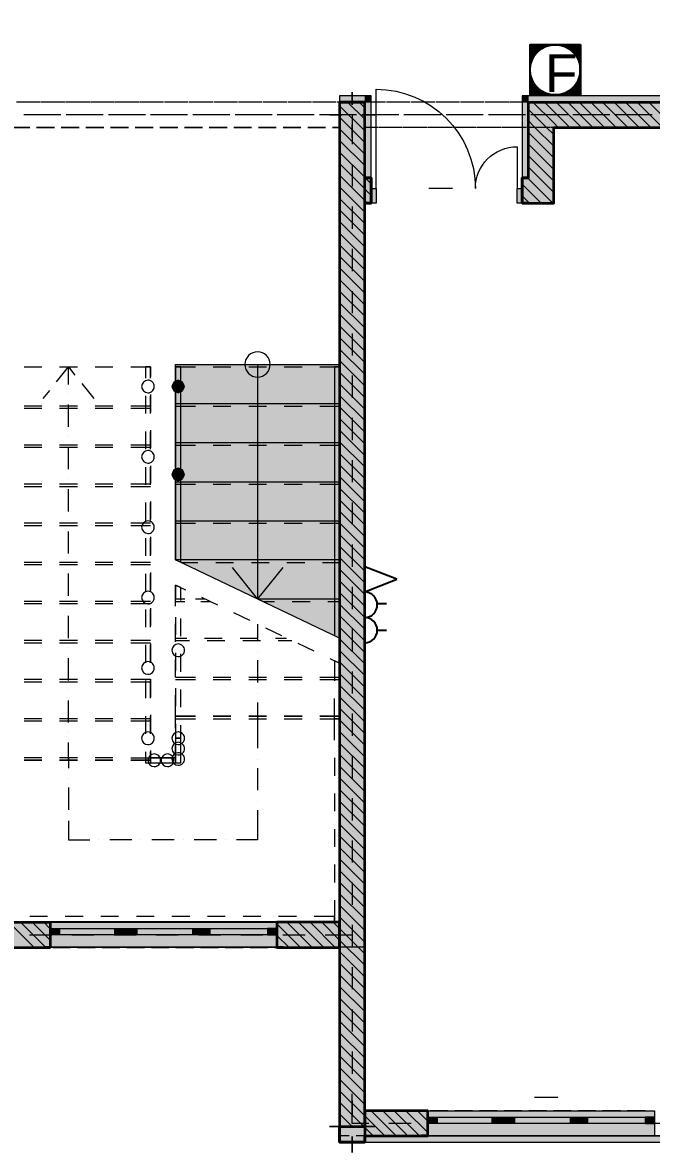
# Model space of a CAD drawing. Header units: inches. Extents: x 206002 to 410047, y 60394 to 83306.
# Drawn here: x 352802 to 357805, y 63735 to 72720 of the extents above; entities that cross this region are included whole.
import ezdxf

# ---------------------------------------------------------------- set-up
doc = ezdxf.new("R2010")
doc.units = ezdxf.units.IN
doc.header["$MEASUREMENT"] = 0
for name, color, linetype in [('LIGHTING', 1, 'Continuous'), ('PDF_Annotation - Text', 7, 'Continuous'), ('PDF_Structural - Bearing', 7, 'Continuous'), ('PDF_Structural - Combined', 7, 'Continuous')]:
    doc.layers.add(name, color=color, linetype=linetype)
doc.styles.get("Standard").update_dxf_attribs({"font": 'arial.ttf'})

msp = doc.modelspace()

# ---------------------------------------------------------------- hatches: boundary and pattern name
at = {"layer": 'LIGHTING'}
h = msp.add_hatch(dxfattribs=at)
h.set_pattern_fill('ANSI31', color=1)
h.set_pattern_definition([(45, (-234, -24.5), (-0.08838834765, 0.08838834765), [])])
h.paths.add_polyline_path([(356840.5, 72545), (356840.5, 72368.9, -0.378758), (357039, 72544.5)])
h.paths.add_polyline_path([(356840.5, 72145), (357024.9, 72145, -0.358673), (356840.5, 72320.1)])
h.paths.add_polyline_path([(357240.5, 72545), (357039, 72544.5, -0.414214), (357239, 72344.5)])
h.paths.add_polyline_path([(357239, 72344.5, -0.393647), (357053.1, 72145), (357240.5, 72145)])
at = {"layer": 'PDF_Structural - Bearing', "true_color": 0xffffff, "transparency": 33554559}
msp.add_hatch(color=7, dxfattribs=at).paths.add_polyline_path([(355323.1, 63940.3), (355523.7, 63940.3), (355523.7, 63865.4), (355523.7, 63815), (355323.1, 63815)])
msp.add_hatch(color=7, dxfattribs=at).paths.add_polyline_path([(355323.1, 63940.3), (355523.7, 63940.3), (355523.7, 63865.4), (355523.7, 63815), (355323.1, 63815)])
at = {"layer": 'PDF_Structural - Combined', "true_color": 0xffffff, "transparency": 33554559}
for points in [[(354039.7, 69776), (354075.2, 69790.7), (354089.9, 69826.1), (354075.2, 69861.6), (354039.7, 69876.2), (354004.4, 69861.6), (353989.6, 69826.1), (354004.4, 69790.7)], [(354039.7, 69076.6), (354075.2, 69091.4), (354089.9, 69126.8), (354075.2, 69162.2), (354039.7, 69176.9), (354004.4, 69162.2), (353989.6, 69126.8), (354004.4, 69091.4)]]:
    msp.add_hatch(color=7, dxfattribs=at).paths.add_polyline_path(points)

# ---------------------------------------------------------------- linework, layer by layer
at = {"layer": 'LIGHTING'}
for p, q in [((356840.5, 72545), (357240.5, 72545)), ((356840.5, 72145), (356840.5, 72545)), ((357240.5, 72545), (357240.5, 72145)), ((357240.5, 72145), (356840.5, 72145)), ((355779, 68293.5), (355524.5, 68392.6)), ((355524.5, 68192.6), (355524.5, 68392.6)), ((355524.5, 68192.6), (355779, 68293.5)), ((355523.7, 67788), (355523.7, 68192.3)), ((355623.4, 68099.3), (355696.8, 68099.3)), ((355623.6, 67889.1), (355696.8, 67889.1))]:
    msp.add_line(p, q, dxfattribs=at)
msp.add_circle((357039, 72344.5), 200, dxfattribs=at)
for centre, radius, start, end in [((355521.5, 68090.1), 102.2, 271.22338, 88.77662), ((355523.7, 67888), 100, 270, 90)]:
    msp.add_arc(centre, radius, start, end, dxfattribs=at)
at = {"layer": 'PDF_Annotation - Text', "lineweight": 9}
for points in [[(356034.8, 71403.3), (356221.9, 71403.3)], [(356873.3, 64174.6), (357060.4, 64174.6)]]:
    msp.add_lwpolyline(points, dxfattribs=at)
at = {"layer": 'PDF_Structural - Bearing', "lineweight": 18}
for points in [[(409967, 74292.9), (379486.7, 74292.9), (379486.7, 81254.4), (376478.8, 81254.4), (376478.8, 74292.9), (345998.6, 74292.9), (345998.6, 65369.4), (355523.7, 65369.4), (355523.7, 63865.4), (400642.4, 63865.4), (400642.4, 65369.4), (409967, 65369.4)], [(356827.1, 72137.2), (356777, 72137.2), (356777, 71485.5), (356827.1, 71485.5), (356827.1, 72087), (364346.9, 72087), (364246.6, 72087), (364246.6, 72137.2), (364547.4, 72137.2)], [(352717.7, 71886.5), (352859.1, 71886.5)], [(352913.8, 71886.5), (353055.4, 71886.5)], [(353110, 71886.5), (353251.5, 71886.5)], [(353306.1, 71886.5), (353447.6, 71886.5)], [(353502.2, 71886.5), (353643.7, 71886.5)], [(353698.3, 71886.5), (353839.8, 71886.5)], [(353894.5, 71886.5), (354035.9, 71886.5)], [(354090.6, 71886.5), (354232.1, 71886.5)], [(354286.7, 71886.5), (354428.2, 71886.5)], [(354482.8, 71886.5), (354624.3, 71886.5)], [(354678.9, 71886.5), (354820.5, 71886.5)], [(354875.1, 71886.5), (355016.6, 71886.5)], [(355071.3, 71886.5), (355212.7, 71886.5)], [(355267.4, 71886.5), (355323.1, 71886.5)]]:
    msp.add_lwpolyline(points, close=True, dxfattribs=at)
at = {"layer": 'PDF_Structural - Bearing', "lineweight": 0}
for points in [[(355423.4, 72167.3), (355423.4, 72067)], [(355523.7, 72087), (355523.7, 72087), (355323.1, 72087), (355323.1, 72087)], [(355523.7, 72087), (355523.7, 72087), (355323.1, 72087), (355323.1, 72087)], [(355242.9, 71986.8), (355343.2, 71986.8)], [(355603.9, 71986.8), (355503.6, 71986.8)], [(355423.4, 71806.3), (355423.4, 71906.6)], [(355423.4, 64145.8), (355423.4, 64020.5)], [(355242.9, 63940.3), (355343.2, 63940.3)], [(355603.9, 63940.3), (355503.6, 63940.3)], [(355423.4, 63734.8), (355423.4, 63860.1)]]:
    msp.add_lwpolyline(points, close=True, dxfattribs=at)
at = {"layer": 'PDF_Structural - Bearing', "lineweight": 18}
msp.add_lwpolyline([(355613.9, 71400.2), (355613.9, 72190.3, -0.414213), (356404, 71400.2, -0.414194), (356736.8, 71733.1), (356736.8, 71400.2)], format="xyb", dxfattribs=at)
for points in [[(352895.8, 72087), (352754.4, 72087)], [(352943.8, 72087), (352802.3, 72087)], [(353091.9, 72087), (352950.5, 72087)], [(353139.9, 72087), (352998.4, 72087)], [(353288.1, 72087), (353146.6, 72087)], [(353336, 72087), (353194.5, 72087)], [(353484.2, 72087), (353342.7, 72087)], [(353532.1, 72087), (353390.6, 72087)], [(353680.3, 72087), (353538.8, 72087)], [(353728.2, 72087), (353586.8, 72087)], [(353876.4, 72087), (353734.9, 72087)], [(353924.3, 72087), (353782.9, 72087)], [(354072.5, 72087), (353931.1, 72087)], [(354120.5, 72087), (353979, 72087)], [(354268.7, 72087), (354127.2, 72087)], [(354316.7, 72087), (354175.1, 72087)], [(354464.9, 72087), (354323.4, 72087)], [(354512.8, 72087), (354371.3, 72087)], [(354661, 72087), (354519.5, 72087)], [(354708.9, 72087), (354567.4, 72087)], [(354857.1, 72087), (354715.6, 72087)], [(354905, 72087), (354763.5, 72087)], [(355053.2, 72087), (354911.7, 72087)], [(355101.1, 72087), (354959.7, 72087)], [(355249.3, 72087), (355107.9, 72087)], [(355297.3, 72087), (355155.8, 72087)], [(355445.4, 72087), (355304, 72087)], [(355573.8, 71485.5), (355573.8, 72137.2), (355523.7, 72137.2), (355323.1, 72137.2), (355323.1, 72087)], [(355493.4, 72087), (355351.9, 72087)], [(355641.6, 72087), (355500.1, 72087)], [(400642.4, 63951.2), (400642.4, 63865.4), (355523.7, 63865.4), (355523.7, 63815.3), (400692.6, 63815.3), (400692.6, 63865.4), (400692.6, 65319.2), (403650.4, 65319.2), (403700.5, 65319.2), (403700.5, 72087), (403650.4, 72087), (403650.4, 65369.4), (400692.6, 65369.4), (400642.4, 65369.4), (400642.4, 63865.4), (400564.8, 63865.4)], [(355689.5, 72087), (355548, 72087)], [(355837.7, 72087), (355696.2, 72087)], [(355885.6, 72087), (355744.1, 72087)], [(356033.9, 72087), (355892.3, 72087)], [(356081.8, 72087), (355940.2, 72087)], [(356230, 72087), (356088.5, 72087)], [(356277.9, 72087), (356136.5, 72087)], [(356426.1, 72087), (356284.7, 72087)], [(356474.1, 72087), (356332.6, 72087)], [(356622.2, 72087), (356480.8, 72087)], [(356670.2, 72087), (356528.7, 72087)], [(356818.4, 72087), (356676.9, 72087)], [(356866.3, 72087), (356724.8, 72087)], [(357014.5, 72087), (356873, 72087)], [(357062.4, 72087), (356920.9, 72087)], [(357210.6, 72087), (357069.1, 72087)], [(357258.5, 72087), (357117, 72087)], [(357406.7, 72087), (357265.2, 72087)], [(357454.6, 72087), (357313.2, 72087)], [(357602.8, 72087), (357461.4, 72087)], [(357650.8, 72087), (357509.3, 72087)], [(357799, 72087), (357657.5, 72087)], [(357847, 72087), (357705.4, 72087)], [(355323.1, 71886.5), (355323.1, 71793.1)], [(355628.8, 71886.5), (355523.7, 71886.5), (355523.7, 71485.5)], [(355578.7, 71886.5), (355523.7, 71886.5), (355523.7, 71828.1)], [(355774.8, 71886.5), (355633.3, 71886.5)], [(355824.9, 71886.5), (355683.5, 71886.5)], [(355971, 71886.5), (355829.5, 71886.5)], [(356021.2, 71886.5), (355879.6, 71886.5)], [(356167.1, 71886.5), (356025.7, 71886.5)], [(356217.3, 71886.5), (356075.8, 71886.5)], [(356363.3, 71886.5), (356221.8, 71886.5)], [(356413.4, 71886.5), (356271.9, 71886.5)], [(356559.4, 71886.5), (356417.9, 71886.5)], [(356609.5, 71886.5), (356468, 71886.5)], [(356755.5, 71886.5), (356614, 71886.5)], [(356805.6, 71886.5), (356664.2, 71886.5)], [(356951.6, 71886.5), (356810.1, 71886.5)], [(357001.7, 71886.5), (356860.3, 71886.5)], [(357147.7, 71886.5), (357006.3, 71886.5)], [(357197.9, 71886.5), (357056.4, 71886.5)], [(357343.8, 71886.5), (357202.4, 71886.5)], [(357394, 71886.5), (357252.5, 71886.5)], [(357540, 71886.5), (357398.5, 71886.5)], [(357590.1, 71886.5), (357448.6, 71886.5)], [(357736.2, 71886.5), (357594.6, 71886.5)], [(357786.3, 71886.5), (357644.7, 71886.5)], [(357932.3, 71886.5), (357790.8, 71886.5)], [(355323.1, 71738.4), (355323.1, 71596.9)], [(355523.7, 71773.4), (355523.7, 71631.9)], [(355323.1, 71542.2), (355323.1, 71400.7)], [(355523.7, 71577.3), (355523.7, 71435.8)], [(355323.1, 71346.1), (355323.1, 71204.6)], [(355523.7, 71381.2), (355523.7, 71239.7)], [(355523.7, 71185.1), (355523.7, 71043.6)], [(355323.1, 71150), (355323.1, 71008.5)], [(355523.7, 70989), (355523.7, 70847.4)], [(355323.1, 70953.9), (355323.1, 70812.4)], [(355323.1, 70757.7), (355323.1, 70616.3)], [(355523.7, 70792.7), (355523.7, 70651.3)], [(355323.1, 70561.6), (355323.1, 70420.2)], [(355523.7, 70596.6), (355523.7, 70455.1)], [(355323.1, 70365.5), (355323.1, 70224)], [(355523.7, 70400.5), (355523.7, 70259)], [(355523.7, 70204.4), (355523.7, 70062.9)], [(355323.1, 70169.4), (355323.1, 70027.9)], [(355523.7, 70008.3), (355523.7, 69866.8)], [(355323.1, 69973.3), (355323.1, 69831.7)], [(355323.1, 69777.1), (355323.1, 69635.6)], [(355523.7, 69812.2), (355523.7, 69670.7)], [(355323.1, 69580.9), (355323.1, 69439.5)], [(355523.7, 69616), (355523.7, 69474.6)], [(355323.1, 69384.8), (355323.1, 69243.4)], [(355523.7, 69419.9), (355523.7, 69278.5)], [(355323.1, 69188.7), (355323.1, 69047.2)], [(355523.7, 69223.8), (355523.7, 69082.2)], [(355523.7, 69027.6), (355523.7, 68886.1)], [(355323.1, 68992.6), (355323.1, 68851.1)], [(355523.7, 68831.5), (355523.7, 68690)], [(355323.1, 68796.5), (355323.1, 68655)], [(355323.1, 68600.4), (355323.1, 68458.9)], [(355523.7, 68635.4), (355523.7, 68493.9)], [(355323.1, 68404.2), (355323.1, 68262.8)], [(355523.7, 68439.2), (355523.7, 68297.8)], [(355323.1, 68208.1), (355323.1, 68066.6)], [(355523.7, 68243.1), (355523.7, 68101.7)], [(355523.7, 68047), (355523.7, 67905.5)], [(355323.1, 68011.9), (355323.1, 67870.4)], [(355523.7, 67850.9), (355523.7, 67709.4)], [(355323.1, 67815.8), (355323.1, 67674.3)], [(355323.1, 67619.7), (355323.1, 67478.2)], [(355523.7, 67654.8), (355523.7, 67513.3)], [(355323.1, 67423.6), (355323.1, 67282.1)], [(355523.7, 67458.7), (355523.7, 67317.1)], [(355323.1, 67227.5), (355323.1, 67086)], [(355523.7, 67262.4), (355523.7, 67121)], [(355523.7, 67066.3), (355523.7, 66924.9)], [(355323.1, 67031.3), (355323.1, 66889.9)], [(355523.7, 66870.2), (355523.7, 66728.7)], [(355323.1, 66835.2), (355323.1, 66693.7)], [(355523.7, 66674.1), (355523.7, 66532.6)], [(355323.1, 66639.1), (355323.1, 66497.6)], [(355323.1, 66443), (355323.1, 66301.4)], [(355523.7, 66478), (355523.7, 66336.5)], [(355323.1, 66246.8), (355323.1, 66105.3)], [(355523.7, 66281.9), (355523.7, 66140.4)], [(355323.1, 66050.7), (355323.1, 65909.2)], [(355523.7, 66085.7), (355523.7, 65944.3)], [(355523.7, 65889.6), (355523.7, 65748.2)], [(355323.1, 65854.5), (355323.1, 65713.1)], [(355523.7, 65693.5), (355523.7, 65551.9)], [(355201.3, 65564.9), (355323.1, 65564.9), (355323.1, 65658.4)], [(352847.8, 65564.9), (352989.3, 65564.9)], [(353043.9, 65564.9), (353185.4, 65564.9)], [(353240, 65564.9), (353381.5, 65564.9)], [(353436.2, 65564.9), (353577.7, 65564.9)], [(353632.4, 65564.9), (353773.8, 65564.9)], [(353828.5, 65564.9), (353970, 65564.9)], [(354024.6, 65564.9), (354166.1, 65564.9)], [(354220.7, 65564.9), (354362.2, 65564.9)], [(354416.8, 65564.9), (354558.3, 65564.9)], [(354613, 65564.9), (354754.4, 65564.9)], [(354809.1, 65564.9), (354950.5, 65564.9)], [(355005.2, 65564.9), (355146.7, 65564.9)], [(355523.7, 65497.3), (355523.7, 65355.8)], [(352845.6, 65364.3), (352987.1, 65364.3)], [(353041.7, 65364.3), (353183.2, 65364.3)], [(353237.8, 65364.3), (353379.4, 65364.3)], [(353434.1, 65364.3), (353575.5, 65364.3)], [(353630.2, 65364.3), (353771.6, 65364.3)], [(353826.3, 65364.3), (353967.8, 65364.3)], [(354022.4, 65364.3), (354163.9, 65364.3)], [(354218.5, 65364.3), (354360, 65364.3)], [(354414.6, 65364.3), (354556.1, 65364.3)], [(354610.7, 65364.3), (354752.2, 65364.3)], [(354806.9, 65364.3), (354948.3, 65364.3)], [(355003, 65364.3), (355144.6, 65364.3)], [(355199.2, 65364.3), (355323.1, 65364.3), (355323.1, 65328.7)], [(355323.1, 65274), (355323.1, 65132.5)], [(355523.7, 65301.2), (355523.7, 65159.7)], [(355323.1, 65077.9), (355323.1, 64936.4)], [(355523.7, 65105.1), (355523.7, 64963.6)], [(355323.1, 64881.8), (355323.1, 64740.3)], [(355523.7, 64908.9), (355523.7, 64767.5)], [(355523.7, 64712.8), (355523.7, 64571.4)], [(355323.1, 64685.7), (355323.1, 64544.2)], [(355523.7, 64516.7), (355523.7, 64375.2)], [(355323.1, 64489.5), (355323.1, 64348.1)], [(355323.1, 64293.4), (355323.1, 64152)], [(355523.7, 64320.6), (355523.7, 64179.1)], [(355323.1, 64097.3), (355323.1, 63955.7)], [(355596.9, 64065.9), (355523.7, 64065.9), (355523.7, 64124.5)], [(355793.1, 64065.9), (355651.6, 64065.9)], [(355989.3, 64065.9), (355847.7, 64065.9)], [(356185.4, 64065.9), (356043.9, 64065.9)], [(356381.5, 64065.9), (356240, 64065.9)], [(356577.6, 64065.9), (356436.2, 64065.9)], [(356773.7, 64065.9), (356632.3, 64065.9)], [(356969.9, 64065.9), (356828.4, 64065.9)], [(357166, 64065.9), (357024.5, 64065.9)], [(357362.1, 64065.9), (357220.6, 64065.9)], [(357558.2, 64065.9), (357416.7, 64065.9)], [(357754.4, 64065.9), (357612.9, 64065.9)], [(355400.8, 63865.4), (355323.1, 63865.4), (355323.1, 63901.1)], [(355596.9, 63865.4), (355455.5, 63865.4)], [(355793.1, 63865.4), (355651.6, 63865.4)], [(355989.3, 63865.4), (355847.7, 63865.4)], [(356185.4, 63865.4), (356043.9, 63865.4)], [(356381.5, 63865.4), (356240, 63865.4)], [(356577.6, 63865.4), (356436.2, 63865.4)], [(356773.7, 63865.4), (356632.3, 63865.4)], [(356969.9, 63865.4), (356828.4, 63865.4)], [(357166, 63865.4), (357024.5, 63865.4)], [(357362.1, 63865.4), (357220.6, 63865.4)], [(357558.2, 63865.4), (357416.7, 63865.4)], [(357754.4, 63865.4), (357612.9, 63865.4)]]:
    msp.add_lwpolyline(points, dxfattribs=at)
at = {"layer": 'PDF_Structural - Bearing', "lineweight": 35}
for points in [[(355323.1, 63940.3), (355523.7, 63940.3), (355523.7, 72087), (355323.1, 72087), (355323.1, 64065.9), (355323.1, 63865.4)], [(355323.1, 72087), (355523.7, 72087)], [(355523.7, 63865.4), (355523.7, 63815), (355323.1, 63815), (355323.1, 63940.3), (355323.1, 63815), (355523.7, 63815)]]:
    msp.add_lwpolyline(points, close=True, dxfattribs=at)
for points in [[(355323.1, 72087), (355323.1, 72087)], [(355323.1, 72087), (355323.1, 72087)], [(355523.7, 72087), (355523.7, 72087)], [(355523.7, 72087), (355523.7, 72087)], [(356777, 71485.5), (356814, 71485.5), (356777, 71485.5), (356777, 71400.2), (356777, 71485.5), (356827.1, 71485.5), (356827.1, 72087), (357027.6, 72087), (359032.9, 72087)], [(356777, 71284.9), (356814, 71284.9), (356777, 71284.9), (356777, 71400.2), (356777, 71284.9), (356827.1, 71284.9), (357027.6, 71284.9), (357027.6, 71886.5), (359032.9, 71886.5), (359032.9, 71936.6), (359032.9, 71986.8), (359032.9, 72087), (358982.8, 72087)], [(355573.8, 71284.9), (355536.7, 71284.9), (355573.8, 71284.9), (355573.8, 71400.2), (355573.8, 71284.9), (355523.7, 71284.9), (355523.7, 71485.5), (355573.8, 71485.5), (355536.7, 71485.5), (355573.8, 71485.5), (355536.7, 71485.5)], [(355536.7, 71284.9), (355573.8, 71284.9), (355573.8, 71400.2), (355573.8, 71485.5), (355573.8, 71400.2), (355573.8, 71485.5), (355523.7, 71485.5)], [(356814, 71284.9), (356777, 71284.9), (356777, 71400.2), (356777, 71485.5), (356814, 71485.5)], [(351459.3, 65364.3), (351459.3, 65464.6), (351459.3, 65514.7), (351459.3, 65564.9), (352315.2, 65564.9), (353020.8, 65564.9), (353020.8, 65514.7), (353020.8, 65464.6), (353020.8, 65364.3), (352970.6, 65364.3)], [(354875.6, 65364.3), (354825.5, 65364.3), (355323.1, 65364.3), (355323.1, 65564.9), (354825.5, 65564.9), (354825.5, 65514.7), (354825.5, 65464.6), (354825.5, 65364.3)], [(351509.4, 65364.3), (351459.3, 65364.3), (352315.2, 65364.3), (353020.8, 65364.3)], [(356025, 63865.4), (356025, 63965.7), (356025, 64015.8), (356025, 64065.9), (355523.7, 64065.9), (355523.7, 63865.4), (356025, 63865.4), (355974.8, 63865.4)]]:
    msp.add_lwpolyline(points, dxfattribs=at)
at = {"layer": 'PDF_Structural - Bearing', "lineweight": 9}
for points in [[(355387.7, 72087), (355523.7, 71951.1)], [(355479.9, 72087), (355523.7, 72043.2)], [(357062.9, 71886.5), (357027.6, 71921.8), (356862.4, 72087)], [(357155, 71886.5), (357027.6, 72014), (356954.5, 72087)], [(357046.7, 72087), (357247.2, 71886.5)], [(357138.9, 72087), (357339.4, 71886.5)], [(357231, 72087), (357431.6, 71886.5)], [(357323.2, 72087), (357523.7, 71886.5)], [(357415.3, 72087), (357615.9, 71886.5)], [(357507.6, 72087), (357708.1, 71886.5)], [(357599.7, 72087), (357800.2, 71886.5)], [(357691.9, 72087), (357892.4, 71886.5)], [(357784, 72087), (357984.5, 71886.5)], [(355323.1, 72059.5), (355523.7, 71858.9)], [(357027.6, 71829.7), (356970.8, 71886.5), (356827.1, 72030.2)], [(355323.1, 71967.2), (355523.7, 71766.7)], [(357027.6, 71737.4), (356878.5, 71886.5), (356827.1, 71938)], [(355323.1, 71875.1), (355523.7, 71674.6)], [(356827.1, 71845.8), (357027.6, 71645.3)], [(355323.1, 71782.9), (355523.7, 71582.4)], [(356827.1, 71753.7), (357027.6, 71553.1)], [(355323.1, 71690.8), (355523.7, 71490.3)], [(356827.1, 71661.5), (357003.1, 71485.5), (357027.6, 71461)], [(355546.3, 71375.5), (355523.7, 71398.1), (355323.1, 71598.7)], [(356827.1, 71569.3), (356911, 71485.5), (357027.6, 71368.8)], [(355527.8, 71301.7), (355523.7, 71305.9), (355323.1, 71506.4)], [(355564.7, 71449.2), (355528.5, 71485.5)], [(355573.8, 71440.1), (355564.8, 71449.2)], [(356927.1, 71284.9), (356827.1, 71385), (356777, 71435.1)], [(357019.3, 71284.9), (356827.1, 71477.1), (356818.8, 71485.5)], [(355323.1, 71414.3), (355523.7, 71213.7)], [(355573.8, 71348), (355546.3, 71375.5)], [(355323.1, 71322.1), (355523.7, 71121.6)], [(355544.6, 71284.9), (355527.9, 71301.7)], [(356835, 71284.9), (356827.1, 71292.9), (356777, 71343)], [(355323.1, 71230), (355523.7, 71029.5)], [(355323.1, 71137.7), (355523.7, 70937.2)], [(355323.1, 71045.6), (355523.7, 70845.1)], [(355323.1, 70953.5), (355523.7, 70752.9)], [(355323.1, 70861.3), (355523.7, 70660.8)], [(355323.1, 70769.1), (355523.7, 70568.5)], [(355323.1, 70676.9), (355523.7, 70476.4)], [(355323.1, 70584.8), (355523.7, 70384.3)], [(355323.1, 70492.6), (355523.7, 70292.1)], [(355323.1, 70400.4), (355523.7, 70199.9)], [(355323.1, 70308.3), (355523.7, 70107.7)], [(355323.1, 70216.1), (355523.7, 70015.6)], [(355323.1, 70124), (355523.7, 69923.4)], [(355323.1, 70031.7), (355523.7, 69831.2)], [(355323.1, 69939.6), (355523.7, 69739.1)], [(355323.1, 69847.4), (355523.7, 69646.9)], [(355323.1, 69755.3), (355523.7, 69554.8)], [(355323.1, 69663.2), (355523.7, 69462.6)], [(355323.1, 69570.9), (355523.7, 69370.4)], [(355323.1, 69478.8), (355523.7, 69278.3)], [(355323.1, 69386.6), (355523.7, 69186.1)], [(355323.1, 69294.5), (355523.7, 69094)], [(355323.1, 69202.2), (355523.7, 69001.7)], [(355323.1, 69110.1), (355523.7, 68909.6)], [(355323.1, 69018), (355523.7, 68817.4)], [(355323.1, 68925.8), (355523.7, 68725.3)], [(355323.1, 68833.6), (355523.7, 68633.1)], [(355323.1, 68741.4), (355523.7, 68540.9)], [(355323.1, 68649.3), (355523.7, 68448.8)], [(355323.1, 68557.2), (355523.7, 68356.6)], [(355323.1, 68464.9), (355523.7, 68264.4)], [(355323.1, 68372.8), (355523.7, 68172.2)], [(355323.1, 68280.6), (355523.7, 68080.1)], [(355323.1, 68188.5), (355523.7, 67988)], [(355323.1, 68096.2), (355523.7, 67895.7)], [(355323.1, 68004.1), (355523.7, 67803.6)], [(355323.1, 67912), (355523.7, 67711.4)], [(355323.1, 67819.8), (355523.7, 67619.3)], [(355323.1, 67727.6), (355523.7, 67527)], [(355323.1, 67635.4), (355523.7, 67434.9)], [(355323.1, 67543.3), (355523.7, 67342.8)], [(355323.1, 67451.1), (355523.7, 67250.6)], [(355323.1, 67359), (355523.7, 67158.5)], [(355323.1, 67266.8), (355523.7, 67066.2)], [(355323.1, 67174.6), (355523.7, 66974.1)], [(355323.1, 67082.5), (355523.7, 66881.9)], [(355323.1, 66990.3), (355523.7, 66789.8)], [(355323.1, 66898.1), (355523.7, 66697.6)], [(355323.1, 66805.9), (355523.7, 66605.4)], [(355323.1, 66713.8), (355523.7, 66513.3)], [(355323.1, 66621.7), (355523.7, 66421.1)], [(355323.1, 66529.4), (355523.7, 66328.9)], [(355323.1, 66437.3), (355523.7, 66236.7)], [(355323.1, 66345.1), (355523.7, 66144.6)], [(355323.1, 66253), (355523.7, 66052.5)], [(355323.1, 66160.7), (355523.7, 65960.2)], [(355323.1, 66068.6), (355523.7, 65868.1)], [(355323.1, 65976.5), (355523.7, 65775.9)], [(355323.1, 65884.3), (355523.7, 65683.8)], [(355323.1, 65792.1), (355523.7, 65591.5)], [(355323.1, 65699.9), (355523.7, 65499.4)], [(355323.1, 65607.8), (355523.7, 65407.3)], [(352693.2, 65564.9), (352893.7, 65364.3)], [(352785.3, 65564.9), (352985.9, 65364.3)], [(352877.6, 65564.9), (353020.8, 65421.7)], [(352969.7, 65564.9), (353020.8, 65513.9)], [(354825.5, 65552.4), (355013.6, 65364.3)], [(354905.2, 65564.9), (355105.8, 65364.3)], [(354997.4, 65564.9), (355197.9, 65364.3)], [(355089.5, 65564.9), (355290, 65364.3)], [(355181.8, 65564.9), (355323.1, 65423.5), (355523.7, 65223)], [(355273.9, 65564.9), (355323.1, 65515.6), (355523.7, 65315.1)], [(354825.5, 65460.3), (354921.5, 65364.3)], [(354825.5, 65368.2), (354829.2, 65364.3)], [(355323.1, 65331.3), (355523.7, 65130.7)], [(355323.1, 65239.1), (355523.7, 65038.6)], [(355323.1, 65147), (355523.7, 64946.4)], [(355323.1, 65054.8), (355523.7, 64854.3)], [(355323.1, 64962.6), (355523.7, 64762.1)], [(355323.1, 64870.4), (355523.7, 64669.9)], [(355323.1, 64778.3), (355523.7, 64577.8)], [(355323.1, 64686.2), (355523.7, 64485.6)], [(355323.1, 64593.9), (355523.7, 64393.4)], [(355323.1, 64501.8), (355523.7, 64301.2)], [(355323.1, 64409.6), (355523.7, 64209.1)], [(355323.1, 64317.5), (355523.7, 64117)], [(355323.1, 64225.2), (355523.7, 64024.7), (355683.1, 63865.4)], [(355323.1, 64133.1), (355516, 63940.3)], [(355323.1, 64041), (355423.8, 63940.3)], [(355574.7, 64065.9), (355775.2, 63865.4)], [(355666.8, 64065.9), (355867.4, 63865.4)], [(355759, 64065.9), (355959.5, 63865.4)], [(355851.2, 64065.9), (356025, 63892.1)], [(355943.4, 64065.9), (356025, 63984.3)], [(355323.1, 63948.8), (355331.6, 63940.3)], [(355523.7, 63932.6), (355590.8, 63865.4)]]:
    msp.add_lwpolyline(points, dxfattribs=at)
at = {"layer": 'PDF_Structural - Bearing', "lineweight": 20}
for points in [[(352988.9, 71986.8), (352812, 71986.8)], [(352841.5, 71986.8), (352841.5, 71986.8)], [(353106.8, 71986.8), (352929.9, 71986.8)], [(353059.7, 71986.8), (353059.7, 71986.8)], [(353325, 71986.8), (353148.1, 71986.8)], [(353177.5, 71986.8), (353177.5, 71986.8)], [(353442.8, 71986.8), (353265.9, 71986.8)], [(353395.6, 71986.8), (353395.6, 71986.8)], [(353660.9, 71986.8), (353484.1, 71986.8)], [(353513.6, 71986.8), (353513.6, 71986.8)], [(353778.9, 71986.8), (353602, 71986.8)], [(353731.7, 71986.8), (353731.7, 71986.8)], [(353996.9, 71986.8), (353820.1, 71986.8)], [(353849.5, 71986.8), (353849.5, 71986.8)], [(354114.8, 71986.8), (353938, 71986.8)], [(354067.7, 71986.8), (354067.7, 71986.8)], [(354333, 71986.8), (354156.2, 71986.8)], [(354185.6, 71986.8), (354185.6, 71986.8)], [(354450.8, 71986.8), (354274.1, 71986.8)], [(354403.7, 71986.8), (354403.7, 71986.8)], [(354669, 71986.8), (354492.1, 71986.8)], [(354521.6, 71986.8), (354521.6, 71986.8)], [(354786.9, 71986.8), (354610, 71986.8)], [(354739.8, 71986.8), (354739.8, 71986.8)], [(355005.1, 71986.8), (354828.2, 71986.8)], [(354857.6, 71986.8), (354857.6, 71986.8)], [(355122.9, 71986.8), (354946, 71986.8)], [(355075.8, 71986.8), (355075.8, 71986.8)], [(355341.1, 71986.8), (355164.2, 71986.8)], [(355193.7, 71986.8), (355193.7, 71986.8)], [(355459, 71986.8), (355282.1, 71986.8)], [(355411.8, 71986.8), (355411.8, 71986.8)], [(355423.4, 71986.8), (355423.4, 71752.1)], [(355677.1, 71986.8), (355500.2, 71986.8)], [(355529.7, 71986.8), (355529.7, 71986.8)], [(355795, 71986.8), (355618.1, 71986.8)], [(355747.8, 71986.8), (355747.8, 71986.8)], [(356013.1, 71986.8), (355836.3, 71986.8)], [(355865.8, 71986.8), (355865.8, 71986.8)], [(356130.9, 71986.8), (355954.2, 71986.8)], [(356083.8, 71986.8), (356083.8, 71986.8)], [(356349.1, 71986.8), (356172.3, 71986.8)], [(356201.7, 71986.8), (356201.7, 71986.8)], [(356467, 71986.8), (356290.2, 71986.8)], [(356419.9, 71986.8), (356419.9, 71986.8)], [(356685.1, 71986.8), (356508.3, 71986.8)], [(356537.7, 71986.8), (356537.7, 71986.8)], [(356803, 71986.8), (356626.2, 71986.8)], [(356755.9, 71986.8), (356755.9, 71986.8)], [(357021.2, 71986.8), (356844.3, 71986.8)], [(356873.8, 71986.8), (356873.8, 71986.8)], [(357139.1, 71986.8), (356962.2, 71986.8)], [(357091.9, 71986.8), (357091.9, 71986.8)], [(357357.2, 71986.8), (357180.3, 71986.8)], [(357209.8, 71986.8), (357209.8, 71986.8)], [(357475.1, 71986.8), (357298.2, 71986.8)], [(357428, 71986.8), (357428, 71986.8)], [(357693.3, 71986.8), (357516.4, 71986.8)], [(357545.9, 71986.8), (357545.9, 71986.8)], [(357811.1, 71986.8), (357634.2, 71986.8)], [(357763.9, 71986.8), (357763.9, 71986.8)], [(355423.4, 71663.6), (355423.4, 71663.6)], [(355423.4, 71592.9), (355423.4, 71416.1)], [(355423.4, 71327.6), (355423.4, 71327.6)], [(355423.4, 71256.9), (355423.4, 71080.1)], [(355423.4, 70991.7), (355423.4, 70991.7)], [(355423.4, 70920.9), (355423.4, 70744)], [(355423.4, 70655.6), (355423.4, 70655.6)], [(355423.4, 70584.9), (355423.4, 70408)], [(355423.4, 70319.6), (355423.4, 70319.6)], [(355423.4, 70248.8), (355423.4, 70071.9)], [(355423.4, 69983.5), (355423.4, 69983.5)], [(355423.4, 69912.8), (355423.4, 69736)], [(355423.4, 69647.5), (355423.4, 69647.5)], [(355423.4, 69576.7), (355423.4, 69400)], [(355423.4, 69311.5), (355423.4, 69311.5)], [(355423.4, 69240.8), (355423.4, 69063.9)], [(355423.4, 68975.5), (355423.4, 68975.5)], [(355423.4, 68904.8), (355423.4, 68727.9)], [(355423.4, 68639.5), (355423.4, 68639.5)], [(355423.4, 68568.7), (355423.4, 68391.8)], [(355423.4, 68303.4), (355423.4, 68303.4)], [(355423.4, 68232.7), (355423.4, 68055.8)], [(355423.4, 67967.4), (355423.4, 67967.4)], [(355423.4, 67896.7), (355423.4, 67719.8)], [(355423.4, 67631.4), (355423.4, 67631.4)], [(355423.4, 67560.6), (355423.4, 67383.8)], [(355423.4, 67295.3), (355423.4, 67295.3)], [(355423.4, 67224.6), (355423.4, 67047.8)], [(355423.4, 66959.3), (355423.4, 66959.3)], [(355423.4, 66888.6), (355423.4, 66711.7)], [(355423.4, 66623.4), (355423.4, 66623.4)], [(355423.4, 66552.6), (355423.4, 66375.7)], [(355423.4, 66287.3), (355423.4, 66287.3)], [(355423.4, 66216.6), (355423.4, 66039.7)], [(355423.4, 65951.3), (355423.4, 65951.3)], [(355423.4, 65880.5), (355423.4, 65703.6)], [(355423.4, 65615.2), (355423.4, 65615.2)], [(355423.4, 65544.5), (355423.4, 65367.7)], [(352856.9, 65464.6), (353033.7, 65464.6)], [(353122.1, 65464.6), (353122.1, 65464.6)], [(353192.9, 65464.6), (353369.8, 65464.6)], [(353458.2, 65464.6), (353458.2, 65464.6)], [(353528.9, 65464.6), (353705.8, 65464.6)], [(353794.2, 65464.6), (353794.2, 65464.6)], [(353865, 65464.6), (354041.9, 65464.6)], [(354130.3, 65464.6), (354130.3, 65464.6)], [(354201, 65464.6), (354377.8, 65464.6)], [(354466.3, 65464.6), (354466.3, 65464.6)], [(354537, 65464.6), (354713.8, 65464.6)], [(354802.3, 65464.6), (354802.3, 65464.6)], [(354873, 65464.6), (355049.9, 65464.6)], [(355138.3, 65464.6), (355138.3, 65464.6)], [(355209, 65464.6), (355423.4, 65464.6)], [(355423.4, 65279.2), (355423.4, 65279.2)], [(355423.4, 65208.4), (355423.4, 65031.7)], [(355423.4, 64943.2), (355423.4, 64943.2)], [(355423.4, 64872.5), (355423.4, 64695.6)], [(355423.4, 64607.2), (355423.4, 64607.2)], [(355423.4, 64536.5), (355423.4, 64359.6)], [(355423.4, 64271.2), (355423.4, 64271.2)], [(355557.6, 63965.7), (355423.4, 63965.7), (355423.4, 64200.4)], [(355628.4, 63965.7), (355628.4, 63965.7)], [(355893.7, 63965.7), (355716.9, 63965.7)], [(355964.4, 63965.7), (355964.4, 63965.7)], [(356229.7, 63965.7), (356052.8, 63965.7)], [(356300.5, 63965.7), (356300.5, 63965.7)], [(356565.8, 63965.7), (356388.9, 63965.7)], [(356636.5, 63965.7), (356636.5, 63965.7)], [(356901.8, 63965.7), (356724.9, 63965.7)], [(356972.5, 63965.7), (356972.5, 63965.7)], [(357237.8, 63965.7), (357060.9, 63965.7)], [(357308.6, 63965.7), (357308.6, 63965.7)], [(357573.8, 63965.7), (357397, 63965.7)], [(357644.5, 63965.7), (357644.5, 63965.7)], [(357909.8, 63965.7), (357733, 63965.7)]]:
    msp.add_lwpolyline(points, dxfattribs=at)
at = {"layer": 'PDF_Structural - Bearing', "lineweight": 0}
for points in [[(355423.4, 71986.8), (355423.4, 71986.8)], [(355423.4, 71986.8), (355423.4, 71986.8)], [(355423.4, 63940.3), (355423.4, 63940.3)], [(355423.4, 63940.3), (355423.4, 63940.3)]]:
    msp.add_lwpolyline(points, dxfattribs=at)
at = {"layer": 'PDF_Structural - Bearing', "lineweight": 20}
for points in [[(355573.8, 71400.2), (355613.9, 71400.2), (355613.9, 71284.9), (355573.8, 71284.9)], [(356777, 71284.9), (356736.8, 71284.9), (356736.8, 71400.2), (356777, 71400.2)]]:
    msp.add_lwpolyline(points, close=True, dxfattribs=at)
at = {"layer": 'PDF_Structural - Bearing', "lineweight": 13}
for points in [[(353020.8, 65564.9), (354825.5, 65564.9), (354825.5, 65514.7), (354825.5, 65464.6), (354825.5, 65514.7), (354750.3, 65514.7), (354750.3, 65464.6), (354825.5, 65464.6), (354825.5, 65364.3), (353020.8, 65364.3), (353020.8, 65464.6), (353020.8, 65514.7)], [(353020.8, 65514.7), (353096, 65514.7), (353096, 65464.6), (353020.8, 65464.6)], [(353622.3, 65514.7), (353710.1, 65514.7), (353710.1, 65464.6), (353622.3, 65464.6), (353534.6, 65464.6), (353534.6, 65514.7)], [(354223.9, 65514.7), (354292.1, 65514.7), (354292.1, 65464.6), (354223.9, 65464.6), (354155.8, 65464.6), (354155.8, 65514.7)], [(356025, 64065.9), (357829.7, 64065.9), (357829.7, 64015.8), (357829.7, 63965.7), (357829.7, 64015.8), (357754.5, 64015.8), (357754.5, 63965.7), (357829.7, 63965.7), (357829.7, 63865.4), (356025, 63865.4), (356025, 63965.7), (356025, 64015.8)], [(356025, 64015.8), (356100.2, 64015.8), (356100.2, 63965.7), (356025, 63965.7)], [(356626.6, 64015.8), (356714.3, 64015.8), (356714.3, 63965.7), (356626.6, 63965.7), (356538.8, 63965.7), (356538.8, 64015.8)], [(357228.1, 64015.8), (357296.3, 64015.8), (357296.3, 63965.7), (357228.1, 63965.7), (357160, 63965.7), (357160, 64015.8)]]:
    msp.add_lwpolyline(points, close=True, dxfattribs=at)
for points in [[(353096, 65514.7), (353534.6, 65514.7)], [(353710.1, 65514.7), (354155.8, 65514.7)], [(354292.1, 65514.7), (354750.3, 65514.7)], [(353534.6, 65464.6), (353096, 65464.6)], [(354155.8, 65464.6), (353710.1, 65464.6)], [(354750.3, 65464.6), (354292.1, 65464.6)], [(353020.8, 65364.3), (352970.6, 65364.3)], [(354825.5, 65364.3), (354875.6, 65364.3)], [(356100.2, 64015.8), (356538.8, 64015.8)], [(356714.3, 64015.8), (357160, 64015.8)], [(357296.3, 64015.8), (357754.5, 64015.8)], [(356538.8, 63965.7), (356100.2, 63965.7)], [(357160, 63965.7), (356714.3, 63965.7)], [(357754.5, 63965.7), (357296.3, 63965.7)], [(356025, 63865.4), (355974.8, 63865.4)]]:
    msp.add_lwpolyline(points, dxfattribs=at)
at = {"layer": 'PDF_Structural - Bearing', "color": 7, "lineweight": 0, "true_color": 0xffffff, "transparency": 33554559}
for points in [[(355523.7, 72137.2), (355523.7, 72087), (355323.1, 72137.2), (355323.1, 72087)], [(355523.7, 63940.3), (355323.1, 63940.3), (355523.7, 72087), (355323.1, 72087)], [(355523.7, 72087), (355523.7, 72137.2), (355573.8, 72137.2)], [(355573.8, 72087), (355523.7, 72087), (355573.8, 72137.2)], [(355523.7, 72087), (355573.8, 72087), (355523.7, 71485.5), (355573.8, 71485.5)], [(356827.1, 72137.2), (356827.1, 72087), (356777, 72137.2)], [(356827.1, 72087), (356777, 72087), (356777, 72137.2)], [(356777, 72087), (356827.1, 72087), (356777, 71485.5), (356827.1, 71485.5)], [(356827.1, 72087), (356827.1, 72137.2), (364547.4, 72087), (364547.4, 72137.2)], [(357027.6, 72087), (357027.6, 71886.5), (356827.1, 72087)], [(357027.6, 71886.5), (356827.1, 71886.5), (356827.1, 72087)], [(359032.9, 72087), (359032.9, 71886.5), (357027.6, 72087), (357027.6, 71886.5)], [(357027.6, 71485.5), (356827.1, 71485.5), (357027.6, 71886.5), (356827.1, 71886.5)], [(355573.8, 71485.5), (355523.7, 71284.9), (355523.7, 71485.5)], [(355573.8, 71485.5), (355573.8, 71284.9), (355523.7, 71284.9)], [(356827.1, 71485.5), (356827.1, 71284.9), (356777, 71485.5), (356777, 71284.9)], [(356827.1, 71485.5), (357027.6, 71284.9), (356827.1, 71284.9)], [(357027.6, 71485.5), (357027.6, 71284.9), (356827.1, 71485.5)], [(355573.8, 71400.2), (355573.8, 71284.9), (355613.9, 71400.2), (355613.9, 71284.9)], [(356777, 71284.9), (356777, 71400.2), (356736.8, 71284.9), (356736.8, 71400.2)], [(352315.2, 65564.9), (353020.8, 65564.9), (352315.2, 65364.3), (353020.8, 65364.3)], [(353020.8, 65364.3), (353020.8, 65564.9), (354825.5, 65364.3), (354825.5, 65564.9)], [(353020.8, 65514.7), (353020.8, 65464.6), (353096, 65514.7), (353096, 65464.6)], [(353534.6, 65464.6), (353534.6, 65514.7), (353096, 65464.6), (353096, 65514.7)], [(353622.3, 65464.6), (353622.3, 65514.7), (353534.6, 65464.6), (353534.6, 65514.7)], [(353622.3, 65514.7), (353622.3, 65464.6), (353710.1, 65514.7), (353710.1, 65464.6)], [(354155.8, 65464.6), (354155.8, 65514.7), (353710.1, 65464.6), (353710.1, 65514.7)], [(354223.9, 65464.6), (354223.9, 65514.7), (354155.8, 65464.6), (354155.8, 65514.7)], [(354223.9, 65514.7), (354223.9, 65464.6), (354292.1, 65514.7), (354292.1, 65464.6)], [(354750.3, 65464.6), (354750.3, 65514.7), (354292.1, 65464.6), (354292.1, 65514.7)], [(354825.5, 65464.6), (354825.5, 65514.7), (354750.3, 65464.6), (354750.3, 65514.7)], [(355323.1, 65564.9), (355323.1, 65364.3), (354825.5, 65564.9), (354825.5, 65364.3)], [(355523.7, 64065.9), (356025, 64065.9), (355523.7, 63865.4), (356025, 63865.4)], [(356025, 63865.4), (356025, 64065.9), (357829.7, 63865.4), (357829.7, 64065.9)], [(356025, 64015.8), (356025, 63965.7), (356100.2, 64015.8), (356100.2, 63965.7)], [(356538.8, 63965.7), (356538.8, 64015.8), (356100.2, 63965.7), (356100.2, 64015.8)], [(356626.6, 63965.7), (356626.6, 64015.8), (356538.8, 63965.7), (356538.8, 64015.8)], [(356626.6, 64015.8), (356626.6, 63965.7), (356714.3, 64015.8), (356714.3, 63965.7)], [(357160, 63965.7), (357160, 64015.8), (356714.3, 63965.7), (356714.3, 64015.8)], [(357228.1, 63965.7), (357228.1, 64015.8), (357160, 63965.7), (357160, 64015.8)], [(357228.1, 64015.8), (357228.1, 63965.7), (357296.3, 64015.8), (357296.3, 63965.7)], [(357754.5, 63965.7), (357754.5, 64015.8), (357296.3, 63965.7), (357296.3, 64015.8)], [(357829.7, 63965.7), (357829.7, 64015.8), (357754.5, 63965.7), (357754.5, 64015.8)], [(400642.4, 63865.4), (400642.4, 63815.3), (355523.7, 63865.4), (355523.7, 63815.3)]]:
    msp.add_solid(points, dxfattribs=at)
at = {"layer": 'PDF_Structural - Bearing', "lineweight": 0, "transparency": 33554559}
for points in [[(355323.1, 72087), (355523.7, 72087), (355323.1, 71886.5), (355523.7, 71886.5)], [(355323.1, 70081.8), (355523.7, 70081.8), (355323.1, 69881.2), (355523.7, 69881.2)], [(355323.1, 67073.8), (355523.7, 67073.8), (355323.1, 66873.3), (355523.7, 66873.3)], [(355323.1, 64065.9), (355523.7, 64065.9), (355323.1, 63865.4), (355523.7, 63865.4)]]:
    msp.add_solid(points, dxfattribs=at)
at = {"layer": 'PDF_Structural - Combined', "lineweight": 9}
for points in [[(354671.4, 70101.8, 0.414379), (354571.1, 70001.6, 0.413996), (354671.4, 69901.3, 0.414368), (354771.7, 70001.6, 0.414751)], [(353849.2, 69826.1, 0.414751), (353799.1, 69876.2, 0.414001), (353749, 69826.1, 0.41399), (353799.1, 69776, 0.41474)], [(353849.2, 69266.6, 0.414751), (353799.1, 69316.8, 0.414002), (353749, 69266.6, 0.414001), (353799.1, 69216.5, 0.414751)], [(353849.2, 68707.1, 0.414751), (353799.1, 68757.3, 0.414001), (353749, 68707.1, 0.414001), (353799.1, 68657, 0.414751)], [(353849.2, 68147.7, 0.414751), (353799.1, 68197.8, 0.414001), (353749, 68147.7, 0.414001), (353799.1, 68097.5, 0.414751)], [(353989.6, 67728.1, 0.414001), (354039.7, 67677.9, 0.414752), (354089.9, 67728.1, 0.414752), (354039.7, 67778.2, 0.414001)], [(353849.2, 67588.2, 0.414751), (353799.1, 67638.3, 0.414001), (353749, 67588.2, 0.414001), (353799.1, 67538.1, 0.41475)], [(353849.2, 67028.7, 0.414751), (353799.1, 67078.9, 0.414001), (353749, 67028.7, 0.414001), (353799.1, 66978.6, 0.414751)], [(353989.6, 67028.7, 0.414002), (354039.7, 66978.6, 0.414752), (354089.9, 67028.7, 0.414752), (354039.7, 67078.9, 0.414002)], [(353989.6, 66946, 0.414001), (354039.7, 66895.9, 0.414752), (354089.9, 66946, 0.414752), (354039.7, 66996.1, 0.414001)], [(353849.2, 66903.4, 0.414001), (353799.1, 66853.3, 0.414002), (353849.2, 66803.1, 0.414751), (353899.4, 66853.3, 0.414751)], [(353954.5, 66903.4, 0.414001), (353904.4, 66853.3, 0.414001), (353954.5, 66803.1, 0.414751), (354004.7, 66853.3, 0.414751)], [(353989.6, 66863.3, 0.414002), (354039.7, 66813.2, 0.414752), (354089.9, 66863.3, 0.414752), (354039.7, 66913.4, 0.414001)]]:
    msp.add_lwpolyline(points, format="xyb", close=True, dxfattribs=at)
for points in [[(354019.7, 70001.6), (355323.1, 70001.6), (355323.1, 67825.8), (354019.7, 68447.5)], [(354039.7, 69776), (354075.2, 69790.7), (354089.9, 69826.1), (354075.2, 69861.6), (354039.7, 69876.2), (354004.4, 69861.6), (353989.6, 69826.1), (354004.4, 69790.7)], [(354039.7, 69076.6), (354075.2, 69091.4), (354089.9, 69126.8), (354075.2, 69162.2), (354039.7, 69176.9), (354004.4, 69162.2), (353989.6, 69126.8), (354004.4, 69091.4)], [(354459.2, 67204.2), (354317.8, 67204.2)], [(354742.2, 67204.2), (354600.7, 67204.2)], [(355025.1, 67204.2), (354883.7, 67204.2)], [(355323.1, 67204.2), (355166.6, 67204.2)], [(354059.8, 67028.7), (354019.7, 67028.7), (354019.7, 66833.2), (354059.8, 66833.2)], [(352813.8, 66853.3), (352955.3, 66853.3)], [(353096.8, 66853.3), (353238.2, 66853.3)], [(353379.7, 66853.3), (353521.2, 66853.3)], [(354019.7, 66833.2), (354019.7, 66873.3), (353819.2, 66873.3), (353819.2, 66833.2)]]:
    msp.add_lwpolyline(points, close=True, dxfattribs=at)
for points in [[(354671.4, 70001.6), (354671.4, 68136.6), (354470.9, 68387.3)], [(352813.8, 69981.5), (352955.3, 69981.5)], [(353072.8, 69863.1), (353167.4, 69981.5), (353218.9, 69917.3)], [(353096.8, 69981.5), (353238.2, 69981.5)], [(353167.4, 69841.1), (353167.4, 69981.5)], [(353379.7, 69981.5), (353521.2, 69981.5)], [(353662.7, 69981.5), (353819.2, 69981.5), (353819.2, 69903)], [(353819.2, 69893), (353819.2, 69981.5), (353779.1, 69981.5), (353779.1, 69893)], [(355323.1, 68447.5), (354019.7, 68447.5), (354059.8, 68428.4), (354059.8, 69981.5), (354019.7, 69981.5), (354176.3, 69981.5)], [(354019.7, 69981.5), (354019.7, 68447.5)], [(354317.8, 69981.5), (354459.2, 69981.5)], [(354600.7, 69981.5), (354742.2, 69981.5)], [(354883.7, 69981.5), (355025.1, 69981.5)], [(355166.6, 69981.5), (355323.1, 69981.5), (355283, 69981.5), (355283, 67845), (355323.1, 67825.8), (355323.1, 69981.5)], [(353273.3, 69849.3), (353368, 69730.8)], [(352966.9, 69730.8), (353018.4, 69795.1)], [(353167.4, 69770.3), (353167.4, 69770.3)], [(353779.1, 69751.5), (353779.1, 69610)], [(353819.2, 69761.5), (353819.2, 69620.1)], [(353819.2, 69610), (353819.2, 69751.5)], [(352955.3, 69670.7), (352813.8, 69670.7)], [(352955.3, 69650.6), (352813.8, 69650.6)], [(353238.2, 69670.7), (353096.8, 69670.7)], [(353238.2, 69650.6), (353096.8, 69650.6)], [(353167.4, 69505), (353167.4, 69681.9)], [(353521.2, 69670.7), (353379.7, 69670.7)], [(353521.2, 69650.6), (353379.7, 69650.6)], [(353819.2, 69670.7), (353662.7, 69670.7)], [(353819.2, 69650.6), (353662.7, 69650.6)], [(354019.7, 69690.7), (355323.1, 69690.7)], [(354019.7, 69670.7), (354176.3, 69670.7)], [(354317.8, 69670.7), (354459.2, 69670.7)], [(354600.7, 69670.7), (354742.2, 69670.7)], [(354883.7, 69670.7), (355025.1, 69670.7)], [(355166.6, 69670.7), (355323.1, 69670.7)], [(353779.1, 69468.6), (353779.1, 69327.1)], [(353819.2, 69478.6), (353819.2, 69337.1)], [(353819.2, 69327.1), (353819.2, 69468.6)], [(353167.4, 69434.4), (353167.4, 69434.4)], [(354019.7, 69379.9), (355323.1, 69379.9)], [(352955.3, 69359.9), (352813.8, 69359.9)], [(352955.3, 69339.8), (352813.8, 69339.8)], [(353238.2, 69359.9), (353096.8, 69359.9)], [(353238.2, 69339.8), (353096.8, 69339.8)], [(353167.4, 69169.1), (353167.4, 69345.9)], [(353521.2, 69359.9), (353379.7, 69359.9)], [(353521.2, 69339.8), (353379.7, 69339.8)], [(353819.2, 69359.9), (353662.7, 69359.9)], [(353819.2, 69339.8), (353662.7, 69339.8)], [(354019.7, 69359.9), (354176.3, 69359.9)], [(354317.8, 69359.9), (354459.2, 69359.9)], [(354600.7, 69359.9), (354742.2, 69359.9)], [(354883.7, 69359.9), (355025.1, 69359.9)], [(355166.6, 69359.9), (355323.1, 69359.9)], [(353819.2, 69195.5), (353819.2, 69054.1)], [(353167.4, 69098.3), (353167.4, 69098.3)], [(353779.1, 69185.5), (353779.1, 69044)], [(353819.2, 69044), (353819.2, 69185.5)], [(352955.3, 69049), (352813.8, 69049)], [(352955.3, 69029), (352813.8, 69029)], [(353238.2, 69049), (353096.8, 69049)], [(353238.2, 69029), (353096.8, 69029)], [(353167.4, 68833), (353167.4, 69009.8)], [(353521.2, 69049), (353379.7, 69049)], [(353521.2, 69029), (353379.7, 69029)], [(353819.2, 69049), (353662.7, 69049)], [(353819.2, 69029), (353662.7, 69029)], [(354019.7, 69069.1), (355323.1, 69069.1)], [(354019.7, 69049), (354176.3, 69049)], [(354317.8, 69049), (354459.2, 69049)], [(354600.7, 69049), (354742.2, 69049)], [(354883.7, 69049), (355025.1, 69049)], [(355166.6, 69049), (355323.1, 69049)], [(353779.1, 68902.6), (353779.1, 68761.1)], [(353819.2, 68912.6), (353819.2, 68771.1)], [(353819.2, 68761.1), (353819.2, 68902.6)], [(353167.4, 68762.3), (353167.4, 68762.3)], [(354019.7, 68758.3), (355323.1, 68758.3)], [(352955.3, 68738.2), (352813.8, 68738.2)], [(352955.3, 68718.2), (352813.8, 68718.2)], [(353238.2, 68738.2), (353096.8, 68738.2)], [(353238.2, 68718.2), (353096.8, 68718.2)], [(353167.4, 68497), (353167.4, 68673.9)], [(353521.2, 68738.2), (353379.7, 68738.2)], [(353521.2, 68718.2), (353379.7, 68718.2)], [(353819.2, 68738.2), (353662.7, 68738.2)], [(353819.2, 68718.2), (353662.7, 68718.2)], [(354019.7, 68738.2), (354176.3, 68738.2)], [(354317.8, 68738.2), (354459.2, 68738.2)], [(354600.7, 68738.2), (354742.2, 68738.2)], [(354883.7, 68738.2), (355025.1, 68738.2)], [(355166.6, 68738.2), (355323.1, 68738.2)], [(353779.1, 68619.6), (353779.1, 68478.1)], [(353819.2, 68629.6), (353819.2, 68488.2)], [(353819.2, 68478.1), (353819.2, 68619.6)], [(352955.3, 68427.4), (352813.8, 68427.4)], [(352955.3, 68407.4), (352813.8, 68407.4)], [(353238.2, 68427.4), (353096.8, 68427.4)], [(353238.2, 68407.4), (353096.8, 68407.4)], [(353167.4, 68426.2), (353167.4, 68426.2)], [(353521.2, 68427.4), (353379.7, 68427.4)], [(353521.2, 68407.4), (353379.7, 68407.4)], [(353819.2, 68427.4), (353662.7, 68427.4)], [(353819.2, 68407.4), (353662.7, 68407.4)], [(354061.8, 68427.4), (354197.3, 68427.4)], [(354338.7, 68427.4), (354480.2, 68427.4)], [(354621.8, 68427.4), (354763.3, 68427.4)], [(354871.9, 68387.3), (354671.4, 68136.6), (355323.1, 68136.6)], [(354904.7, 68427.4), (355046.2, 68427.4)], [(355187.7, 68427.4), (355323.1, 68427.4)], [(353167.4, 68161), (353167.4, 68337.9)], [(353779.1, 68336.7), (353779.1, 68195.2)], [(353819.2, 68346.7), (353819.2, 68205.2)], [(353819.2, 68195.2), (353819.2, 68336.7)], [(354019.7, 68079.3), (354019.7, 68246.9), (354096.8, 68210.2)], [(354059.8, 68123.5), (354059.8, 68227.9), (354019.7, 68246.9), (354019.7, 68133)], [(352955.3, 68116.6), (352813.8, 68116.6)], [(353238.2, 68116.6), (353096.8, 68116.6)], [(353521.2, 68116.6), (353379.7, 68116.6)], [(353819.2, 68116.6), (353662.7, 68116.6)], [(354019.7, 68136.6), (354092.8, 68136.6)], [(354019.7, 68116.6), (354092.8, 68116.6)], [(354177.9, 68136.6), (354251, 68136.6)], [(354219.9, 68116.6), (354293, 68116.6)], [(354224.5, 68149.3), (354352.2, 68088.4)], [(354713.5, 68116.6), (354806.1, 68116.6)], [(354947.6, 68116.6), (355089.1, 68116.6)], [(355230.6, 68116.6), (355323.1, 68116.6)], [(352955.3, 68096.5), (352813.8, 68096.5)], [(353238.2, 68096.5), (353096.8, 68096.5)], [(353167.4, 68090.2), (353167.4, 68090.2)], [(353521.2, 68096.5), (353379.7, 68096.5)], [(353819.2, 68096.5), (353662.7, 68096.5)], [(353779.1, 68053.7), (353779.1, 67912.2)], [(353819.2, 68063.8), (353819.2, 67922.2)], [(353819.2, 67912.2), (353819.2, 68053.7)], [(354479.9, 68027.5), (354607.6, 67966.6)], [(353167.4, 67824.9), (353167.4, 68001.8)], [(354019.7, 67991.6), (354019.7, 67850.1)], [(354019.7, 67796.3), (354019.7, 67937.8)], [(354059.8, 67840.6), (354059.8, 67982)], [(354671.4, 67936.1), (354671.4, 67807.8)], [(354735.3, 67905.7), (354863, 67844.8)], [(352955.3, 67805.8), (352813.8, 67805.8)], [(352955.3, 67785.7), (352813.8, 67785.7)], [(353238.2, 67805.8), (353096.8, 67805.8)], [(353238.2, 67785.7), (353096.8, 67785.7)], [(353167.4, 67754.2), (353167.4, 67754.2)], [(353521.2, 67805.8), (353379.7, 67805.8)], [(353521.2, 67785.7), (353379.7, 67785.7)], [(353819.2, 67805.8), (353662.7, 67805.8)], [(353819.2, 67785.7), (353662.7, 67785.7)], [(353779.1, 67770.7), (353779.1, 67629.2)], [(353819.2, 67780.7), (353819.2, 67639.2)], [(353819.2, 67629.2), (353819.2, 67770.7)], [(354019.7, 67825.8), (354107.5, 67825.8)], [(354019.7, 67805.8), (354128.6, 67805.8)], [(354249, 67825.8), (354390.5, 67825.8)], [(354270.1, 67805.8), (354411.5, 67805.8)], [(354531.9, 67825.8), (354673.4, 67825.8)], [(354553, 67805.8), (354694.5, 67805.8)], [(354814.9, 67825.8), (354902.7, 67825.8)], [(354835.9, 67805.8), (354944.7, 67805.8)], [(354990.7, 67783.9), (355118.4, 67723)], [(353167.4, 67488.9), (353167.4, 67665.8)], [(354019.7, 67708.6), (354019.7, 67567.1)], [(354059.8, 67557.5), (354059.8, 67699)], [(354671.4, 67719.3), (354671.4, 67719.3)], [(355246.1, 67662.1), (355323.1, 67625.3), (355323.1, 67485.5)], [(354019.7, 67513.4), (354019.7, 67654.9)], [(354671.4, 67648.6), (354671.4, 67471.7)], [(355323.1, 67475.5), (355323.1, 67625.3), (355283, 67644.4), (355283, 67485)], [(352955.3, 67495), (352813.8, 67495)], [(353238.2, 67495), (353096.8, 67495)], [(353521.2, 67495), (353379.7, 67495)], [(353819.2, 67495), (353662.7, 67495)], [(353779.1, 67487.7), (353779.1, 67346.3)], [(353819.2, 67497.8), (353819.2, 67356.3)], [(353819.2, 67346.3), (353819.2, 67487.7)], [(354019.7, 67515), (354176.3, 67515)], [(354019.7, 67495), (354176.3, 67495)], [(354317.8, 67515), (354459.2, 67515)], [(354317.8, 67495), (354459.2, 67495)], [(354600.7, 67515), (354742.2, 67515)], [(354600.7, 67495), (354742.2, 67495)], [(354883.7, 67515), (355025.1, 67515)], [(354883.7, 67495), (355025.1, 67495)], [(355166.6, 67515), (355323.1, 67515)], [(355166.6, 67495), (355323.1, 67495)], [(352955.3, 67474.9), (352813.8, 67474.9)], [(353238.2, 67474.9), (353096.8, 67474.9)], [(353167.4, 67418.2), (353167.4, 67418.2)], [(353521.2, 67474.9), (353379.7, 67474.9)], [(353819.2, 67474.9), (353662.7, 67474.9)], [(354019.7, 67425.7), (354019.7, 67284.2)], [(354059.8, 67274.6), (354059.8, 67416)], [(353167.4, 67152.9), (353167.4, 67329.7)], [(354019.7, 67109.5), (354019.7, 67204.2), (354176.3, 67204.2), (354019.7, 67204.2), (354019.7, 67371.9)], [(354671.4, 67383.3), (354671.4, 67383.3)], [(354671.4, 67312.6), (354671.4, 67184.1), (354671.4, 66950.5)], [(355166.6, 67184.1), (355323.1, 67184.1), (355283, 67184.1), (355283, 67343.6)], [(355283, 67013.7), (355283, 67184.1), (355323.1, 67184.1), (355323.1, 67334)], [(355323.1, 67344.1), (355323.1, 67204.2), (355323.1, 67131.1)], [(353819.2, 67214.8), (353819.2, 67073.3)], [(352955.3, 67184.1), (352813.8, 67184.1)], [(352955.3, 67164.1), (352813.8, 67164.1)], [(353238.2, 67184.1), (353096.8, 67184.1)], [(353238.2, 67164.1), (353096.8, 67164.1)], [(353521.2, 67184.1), (353379.7, 67184.1)], [(353521.2, 67164.1), (353379.7, 67164.1)], [(353819.2, 67184.1), (353662.7, 67184.1)], [(353819.2, 67164.1), (353662.7, 67164.1)], [(353779.1, 67204.8), (353779.1, 67063.3)], [(353819.2, 67063.3), (353819.2, 67204.8)], [(354019.7, 67184.1), (354176.3, 67184.1)], [(354019.7, 67142.6), (354019.7, 67028.7), (354059.8, 67028.7), (354059.8, 67133.1)], [(354317.8, 67184.1), (354459.2, 67184.1)], [(354600.7, 67184.1), (354742.2, 67184.1)], [(354883.7, 67184.1), (355025.1, 67184.1)], [(355323.1, 67013.7), (355323.1, 67184.1)], [(353167.4, 67082.2), (353167.4, 67082.2)], [(353167.4, 66853.3), (353167.4, 66993.7)], [(353662.7, 66873.3), (353819.2, 66873.3), (354019.7, 66873.3), (354019.7, 66968.1)], [(355323.1, 67023.7), (355323.1, 66882.2)], [(352955.3, 66873.3), (352813.8, 66873.3)], [(353238.2, 66873.3), (353096.8, 66873.3)], [(353167.4, 66873.3), (353167.4, 66791.1)], [(353521.2, 66873.3), (353379.7, 66873.3)], [(353819.2, 66931.9), (353819.2, 66853.3), (353662.7, 66853.3), (353819.2, 66853.3)], [(353779.1, 66921.8), (353779.1, 66833.2), (353819.2, 66833.2), (353819.2, 66921.8)], [(354671.4, 66862.1), (354671.4, 66862.1)], [(355283, 66872.2), (355283, 66730.7)], [(355323.1, 66730.7), (355323.1, 66872.2)], [(354671.4, 66791.3), (354671.4, 66614.4)], [(353167.4, 66706.7), (353167.4, 66706.7)], [(355323.1, 66740.8), (355323.1, 66599.3)], [(353167.4, 66635.9), (353167.4, 66459)], [(355283, 66589.3), (355283, 66447.8)], [(355323.1, 66447.8), (355323.1, 66589.3)], [(354671.4, 66526), (354671.4, 66526)], [(354671.4, 66455.3), (354671.4, 66221.6), (354503.1, 66221.6)], [(355323.1, 66457.8), (355323.1, 66316.4)], [(353167.4, 66370.6), (353167.4, 66221.6), (353335.9, 66221.6)], [(355283, 66306.3), (355283, 66164.9)], [(355323.1, 66164.9), (355323.1, 66306.3)], [(353406.6, 66221.6), (353406.6, 66221.6)], [(353671.9, 66221.6), (353495, 66221.6)], [(353742.7, 66221.6), (353742.7, 66221.6)], [(354007.9, 66221.6), (353831.1, 66221.6)], [(354078.6, 66221.6), (354078.6, 66221.6)], [(354343.9, 66221.6), (354167.1, 66221.6)], [(354414.6, 66221.6), (354414.6, 66221.6)], [(355323.1, 66174.9), (355323.1, 66033.4)], [(355283, 66023.4), (355283, 65881.8)], [(355323.1, 65881.8), (355323.1, 66023.4)], [(355323.1, 65891.8), (355323.1, 65750.4)], [(352555.8, 65712.6), (352555.8, 65569.9), (352716.9, 65569.9), (352858.3, 65569.9), (352999.8, 65569.9), (353141.3, 65569.9), (353282.8, 65569.9), (353424.3, 65569.9), (353565.8, 65569.9), (353707.3, 65569.9), (353848.7, 65569.9), (353990.2, 65569.9), (354131.7, 65569.9), (354273.2, 65569.9), (354414.6, 65569.9), (354556.1, 65569.9), (354697.7, 65569.9), (354839.2, 65569.9), (354980.6, 65569.9), (355122.1, 65569.9), (355283, 65569.9), (355283, 65610), (355122.1, 65610)], [(355283, 65740.3), (355283, 65569.9), (355323.1, 65569.9), (355323.1, 65740.3)], [(352999.8, 65610), (352858.3, 65610)], [(353282.8, 65610), (353141.3, 65610)], [(353565.8, 65610), (353424.3, 65610)], [(353848.7, 65610), (353707.3, 65610)], [(354131.7, 65610), (353990.2, 65610)], [(354414.6, 65610), (354273.2, 65610)], [(354697.7, 65610), (354556.1, 65610)], [(354980.6, 65610), (354839.2, 65610)], [(355323.1, 65643), (355323.1, 65569.9), (355250.1, 65569.9)]]:
    msp.add_lwpolyline(points, dxfattribs=at)
at = {"layer": 'PDF_Structural - Combined', "color": 7, "lineweight": 0, "true_color": 0xffffff, "transparency": 33554559}
for points in [[(354019.7, 70001.6), (354019.7, 68447.5), (355323.1, 70001.6), (355323.1, 67825.8)], [(354059.8, 69981.5), (354019.7, 69981.5), (354059.8, 68428.4), (354019.7, 68447.5)], [(355323.1, 69981.5), (355283, 69981.5), (355323.1, 67825.8), (355283, 67845)]]:
    msp.add_solid(points, dxfattribs=at)

# ---------------------------------------------------------------- texts
at = {"layer": 'LIGHTING', "insert": (356959.5, 72468.5), "char_height": 300, "attachment_point": 1}
msp.add_mtext_dynamic_manual_height_columns('F', width=300, gutter_width=1, heights=[0], dxfattribs=at)

doc.saveas('drawing.dxf')
